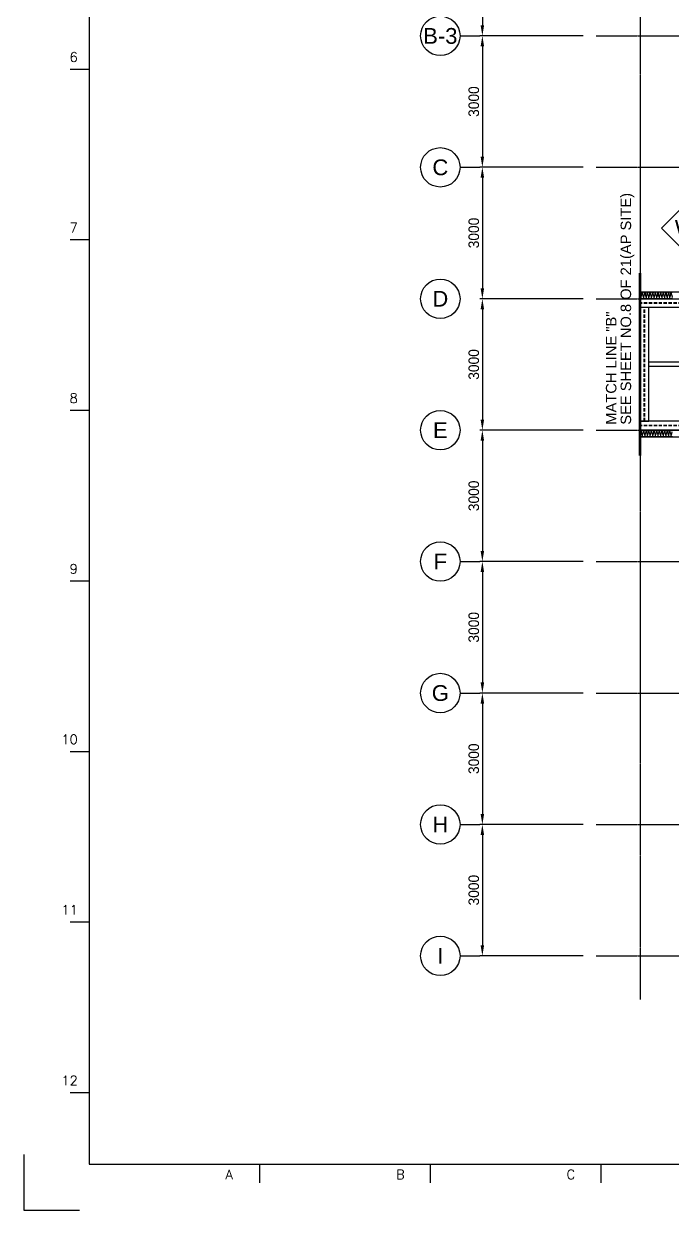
# Model space of a CAD drawing. Header units: millimetres. Extents: x 4133871 to 4440428, y -545651 to -495191.
# Drawn here: x 4133871 to 4148679, y -545651 to -518567 of the extents above; entities that cross this region are included whole.
import ezdxf
from ezdxf.enums import TextEntityAlignment as Align

# ---------------------------------------------------------------- set-up
doc = ezdxf.new("R2010")
doc.units = ezdxf.units.MM
doc.header["$LTSCALE"] = 60
for name, pattern in [('CEN', [62, 60, -1, 0, -1]), ('CENTER', [2, 1.25, -0.25, 0.25, -0.25]), ('HIDDEN', [0.375, 0.25, -0.125]), ('PHANTOM2', [31.75, 15.875, -3.175, 3.175, -3.175, 3.175, -3.175])]:
    doc.linetypes.add(name, pattern=pattern)
doc.layers.get('Defpoints').update_dxf_attribs({"color": 140})
for name, color, linetype in [('1', 7, 'Continuous'), ('1CEN', 1, 'CEN'), ('1ST FL FW1-2', 3, 'Continuous'), ('AA-XXXX-SYMB', 7, 'Continuous'), ('AA-XXXX-TEXT', 3, 'Continuous'), ('C_TEXT_01', 2, 'Continuous'), ('DIM', 1, 'Continuous'), ('DIM-SCALE', 7, 'Continuous'), ('INI', 11, 'Continuous'), ('TAN-TIT', 30, 'Continuous'), ('TEXT', 3, 'Continuous')]:
    doc.layers.add(name, color=color, linetype=linetype)
doc.styles.add('ARCHILAB_ROMANS', font='romans.shx', dxfattribs={"bigfont": 'ghs.shx'})
doc.styles.add('Arial', font='arial.ttf')
doc.styles.add('COM', font='COMPLEX', dxfattribs={"height": 5})
doc.styles.add('돋움', font='')
doc.styles.get('돋움').set_extended_font_data('Dotum')
doc.dimstyles.new('일반도면_0060', dxfattribs={"dimtxt": 240, "dimasz": 240, "dimexe": 60, "dimexo": 300, "dimgap": 75, "dimtad": 1, "dimdec": 0, "dimzin": 0, "dimdsep": 46, "dimtxsty": '돋움', "dimcen": -300, "dimclrd": 7, "dimclre": 7, "dimclrt": 2, "dimadec": 8, "dimazin": 0, "dimtfac": 1, "dimtdec": 0, "dimtix": 1, "dimtmove": 2, "dimatfit": 3, "dimfxl": 1, "dimtolj": 1, "dimtzin": 0, "dimarcsym": 0})

# ---------------------------------------------------------------- blocks, each defined once
blk = doc.blocks.new('*D139')
at = {"layer": 'Defpoints', "color": 0, "transparency": 16777216}
for p in [(4146944, -521844), (4144343, -524844), (4146944, -524844)]:
    blk.add_point(p, dxfattribs=at)
at = {"layer": 'DIM-SCALE', "color": 7, "lineweight": -2, "transparency": 16777216}
for p, q in [((4146644, -521844), (4144283, -521844)), ((4144343, -522084), (4144343, -524604)), ((4146644, -524844), (4144283, -524844))]:
    blk.add_line(p, q, dxfattribs=at)
at = {"layer": 'DIM-SCALE', "color": 7, "transparency": 16777216}
for points in [[(4144303, -522084), (4144383, -522084), (4144343, -521844)], [(4144303, -524604), (4144383, -524604), (4144343, -524844)]]:
    blk.add_solid(points, dxfattribs=at)
at = {"layer": 'DIM-SCALE', "color": 2, "transparency": 16777216, "insert": (4144148, -523344), "char_height": 240, "attachment_point": 5, "rotation": 90, "style": '돋움'}
blk.add_mtext('\\A1;3000', dxfattribs=at)
blk = doc.blocks.new('*D140')
at = {"layer": 'Defpoints', "color": 0, "transparency": 16777216}
for p in [(4146944, -524844), (4144343, -527844), (4146944, -527844)]:
    blk.add_point(p, dxfattribs=at)
at = {"layer": 'DIM-SCALE', "color": 7, "lineweight": -2, "transparency": 16777216}
for p, q in [((4146644, -524844), (4144283, -524844)), ((4144343, -525084), (4144343, -527604)), ((4146644, -527844), (4144283, -527844))]:
    blk.add_line(p, q, dxfattribs=at)
at = {"layer": 'DIM-SCALE', "color": 7, "transparency": 16777216}
for points in [[(4144303, -525084), (4144383, -525084), (4144343, -524844)], [(4144303, -527604), (4144383, -527604), (4144343, -527844)]]:
    blk.add_solid(points, dxfattribs=at)
at = {"layer": 'DIM-SCALE', "color": 2, "transparency": 16777216, "insert": (4144148, -526344), "char_height": 240, "attachment_point": 5, "rotation": 90, "style": '돋움'}
blk.add_mtext('\\A1;3000', dxfattribs=at)
blk = doc.blocks.new('*D141')
at = {"layer": 'Defpoints', "color": 0, "transparency": 16777216}
for p in [(4146944, -527844), (4144343, -530844), (4146944, -530844)]:
    blk.add_point(p, dxfattribs=at)
at = {"layer": 'DIM-SCALE', "color": 7, "lineweight": -2, "transparency": 16777216}
for p, q in [((4146644, -527844), (4144283, -527844)), ((4144343, -528084), (4144343, -530604)), ((4146644, -530844), (4144283, -530844))]:
    blk.add_line(p, q, dxfattribs=at)
at = {"layer": 'DIM-SCALE', "color": 7, "transparency": 16777216}
for points in [[(4144303, -528084), (4144383, -528084), (4144343, -527844)], [(4144303, -530604), (4144383, -530604), (4144343, -530844)]]:
    blk.add_solid(points, dxfattribs=at)
at = {"layer": 'DIM-SCALE', "color": 2, "transparency": 16777216, "insert": (4144148, -529344), "char_height": 240, "attachment_point": 5, "rotation": 90, "style": '돋움'}
blk.add_mtext('\\A1;3000', dxfattribs=at)
blk = doc.blocks.new('*D142')
at = {"layer": 'Defpoints', "color": 0, "transparency": 16777216}
for p in [(4146944, -530844), (4144343, -533844), (4146944, -533844)]:
    blk.add_point(p, dxfattribs=at)
at = {"layer": 'DIM-SCALE', "color": 7, "lineweight": -2, "transparency": 16777216}
for p, q in [((4146644, -530844), (4144283, -530844)), ((4144343, -531084), (4144343, -533604)), ((4146644, -533844), (4144283, -533844))]:
    blk.add_line(p, q, dxfattribs=at)
at = {"layer": 'DIM-SCALE', "color": 7, "transparency": 16777216}
for points in [[(4144303, -531084), (4144383, -531084), (4144343, -530844)], [(4144303, -533604), (4144383, -533604), (4144343, -533844)]]:
    blk.add_solid(points, dxfattribs=at)
at = {"layer": 'DIM-SCALE', "color": 2, "transparency": 16777216, "insert": (4144148, -532344), "char_height": 240, "attachment_point": 5, "rotation": 90, "style": '돋움'}
blk.add_mtext('\\A1;3000', dxfattribs=at)
blk = doc.blocks.new('*D143')
at = {"layer": 'Defpoints', "color": 0, "transparency": 16777216}
for p in [(4146944, -533844), (4144343, -536844), (4146944, -536844)]:
    blk.add_point(p, dxfattribs=at)
at = {"layer": 'DIM-SCALE', "color": 7, "lineweight": -2, "transparency": 16777216}
for p, q in [((4146644, -533844), (4144283, -533844)), ((4144343, -534084), (4144343, -536604)), ((4146644, -536844), (4144283, -536844))]:
    blk.add_line(p, q, dxfattribs=at)
at = {"layer": 'DIM-SCALE', "color": 7, "transparency": 16777216}
for points in [[(4144303, -534084), (4144383, -534084), (4144343, -533844)], [(4144303, -536604), (4144383, -536604), (4144343, -536844)]]:
    blk.add_solid(points, dxfattribs=at)
at = {"layer": 'DIM-SCALE', "color": 2, "transparency": 16777216, "insert": (4144148, -535344), "char_height": 240, "attachment_point": 5, "rotation": 90, "style": '돋움'}
blk.add_mtext('\\A1;3000', dxfattribs=at)
blk = doc.blocks.new('*D144')
at = {"layer": 'Defpoints', "color": 0, "transparency": 16777216}
for p in [(4146944, -536844), (4144343, -539844), (4146944, -539844)]:
    blk.add_point(p, dxfattribs=at)
at = {"layer": 'DIM-SCALE', "color": 7, "lineweight": -2, "transparency": 16777216}
for p, q in [((4146644, -536844), (4144283, -536844)), ((4144343, -537084), (4144343, -539604)), ((4146644, -539844), (4144283, -539844))]:
    blk.add_line(p, q, dxfattribs=at)
at = {"layer": 'DIM-SCALE', "color": 7, "transparency": 16777216}
for points in [[(4144303, -537084), (4144383, -537084), (4144343, -536844)], [(4144303, -539604), (4144383, -539604), (4144343, -539844)]]:
    blk.add_solid(points, dxfattribs=at)
at = {"layer": 'DIM-SCALE', "color": 2, "transparency": 16777216, "insert": (4144148, -538344), "char_height": 240, "attachment_point": 5, "rotation": 90, "style": '돋움'}
blk.add_mtext('\\A1;3000', dxfattribs=at)
blk = doc.blocks.new('*D146')
at = {"layer": 'Defpoints', "color": 0, "transparency": 16777216}
for p in [(4146944, -518844), (4144343, -521844), (4146944, -521844)]:
    blk.add_point(p, dxfattribs=at)
at = {"layer": 'DIM-SCALE', "color": 7, "lineweight": -2, "transparency": 16777216}
for p, q in [((4146644, -518844), (4144283, -518844)), ((4144343, -519084), (4144343, -521604)), ((4146644, -521844), (4144283, -521844))]:
    blk.add_line(p, q, dxfattribs=at)
at = {"layer": 'DIM-SCALE', "color": 7, "transparency": 16777216}
for points in [[(4144303, -519084), (4144383, -519084), (4144343, -518844)], [(4144303, -521604), (4144383, -521604), (4144343, -521844)]]:
    blk.add_solid(points, dxfattribs=at)
at = {"layer": 'DIM-SCALE', "color": 2, "transparency": 16777216, "insert": (4144148, -520344), "char_height": 240, "attachment_point": 5, "rotation": 90, "style": '돋움'}
blk.add_mtext('\\A1;3000', dxfattribs=at)
blk = doc.blocks.new('*D147')
at = {"layer": 'Defpoints', "color": 0, "transparency": 16777216}
for p in [(4146944, -515844), (4144343, -518844), (4146944, -518844)]:
    blk.add_point(p, dxfattribs=at)
at = {"layer": 'DIM-SCALE', "color": 7, "lineweight": -2, "transparency": 16777216}
for p, q in [((4146644, -515844), (4144283, -515844)), ((4144343, -516084), (4144343, -518604)), ((4146644, -518844), (4144283, -518844))]:
    blk.add_line(p, q, dxfattribs=at)
at = {"layer": 'DIM-SCALE', "color": 7, "transparency": 16777216}
for points in [[(4144303, -516084), (4144383, -516084), (4144343, -515844)], [(4144303, -518604), (4144383, -518604), (4144343, -518844)]]:
    blk.add_solid(points, dxfattribs=at)
at = {"layer": 'DIM-SCALE', "color": 2, "transparency": 16777216, "insert": (4144148, -517344), "char_height": 240, "attachment_point": 5, "rotation": 90, "style": '돋움'}
blk.add_mtext('\\A1;3000', dxfattribs=at)
blk = doc.blocks.new('5m')
at = {"linetype": 'HIDDEN', "ltscale": 5}
for p, q in [((370728, 4710163), (365728, 4710163)), ((370728, 4710155), (365728, 4710155)), ((365825, 4707463), (365825, 4710057)), ((365833, 4707463), (365833, 4710057)), ((370622, 4707463), (370622, 4710057)), ((370630, 4707463), (370630, 4710057)), ((370728, 4707366), (365728, 4707366)), ((370728, 4707358), (365728, 4707358))]:
    blk.add_line(p, q, dxfattribs=at)
for points in [[(370728, 4710057), (365728, 4710057), (365728, 4710260), (370728, 4710260)], [(365931, 4710057), (365728, 4710057), (365728, 4707463), (365931, 4707463)], [(370525, 4710057), (370728, 4710057), (370728, 4707463), (370525, 4707463)], [(370728, 4707463), (365728, 4707463), (365728, 4707260), (370728, 4707260)]]:
    blk.add_lwpolyline(points, close=True)
blk = doc.blocks.new('외각')
for p, q in [((-15219, -5330), (-34813, -5330)), ((-15219, -5430), (-34813, -5430))]:
    blk.add_line(p, q)
blk.add_blockref('5m', (-400744, -4714140))
blk = doc.blocks.new('A$C064809F0')
at = {"layer": 'AA-XXXX-TEXT'}
for p, q in [((475, 566), (1041, 1131)), ((1041, 1131), (1607, 566)), ((1041, 0), (475, 566)), ((1607, 566), (1041, 0))]:
    blk.add_line(p, q, dxfattribs=at)
at = {"layer": 'INI'}
blk.add_line((1041, 0), (475, 566), dxfattribs=at)
at = {"layer": 'AA-XXXX-TEXT', "style": 'ARCHILAB_ROMANS'}
blk.add_attdef('WALLTYPE', text='', height=300, dxfattribs=at).set_placement((1043, 560), align=Align.MIDDLE_CENTER)
blk = doc.blocks.new('BORDER')
at = {"layer": 'TAN-TIT'}
for p, q in [((4977, 164680), (4977, 3520)), ((4977, 86808), (3534, 86808)), ((4977, 73830), (3534, 73830)), ((4977, 60851), (3534, 60851)), ((4977, 47872), (3534, 47872)), ((4977, 34894), (3534, 34894)), ((4977, 21915), (3534, 21915)), ((4977, 8937), (3534, 8937)), ((4977, 3520), (232823, 3520)), ((17955, 3520), (17955, 2078)), ((30934, 3520), (30934, 2078)), ((43912, 3520), (43912, 2078))]:
    blk.add_line(p, q, dxfattribs=at)
at = {"layer": 'TAN-TIT', "linetype": 'Continuous'}
for p, q in [((0, 4241), (0, 0)), ((0, 0), (4241, 0))]:
    blk.add_line(p, q, dxfattribs=at)
at = {"layer": 'TAN-TIT', "style": 'COM'}
for s, p in [('6', (4111, 87385)), ('7', (4111, 74406)), ('8', (4111, 61428)), ('9', (4111, 48449)), ('10', (4111, 35471)), ('11', (4111, 22492)), ('12', (4111, 9513))]:
    blk.add_text(s, height=721, dxfattribs=at).set_placement(p, align=Align.RIGHT)
for s, p in [('A', (15359, 2366)), ('B', (28338, 2366)), ('C', (41317, 2366))]:
    blk.add_text(s, height=721, dxfattribs=at).set_placement(p)

msp = doc.modelspace()

# ---------------------------------------------------------------- linework, layer by layer
at = {"color": 6, "linetype": 'PHANTOM2', "ltscale": 0.01, "const_width": 60}
msp.add_lwpolyline([(4147944, -524259.8), (4147944, -528428.6)], dxfattribs=at)
at = {"layer": '1CEN', "color": 1, "linetype": 'CENTER', "ltscale": 0.5}
for p, q in [((4147944, -502344.3), (4147944, -540844.3)), ((4146944, -518844.3), (4183944, -518844.3)), ((4146944, -521844.3), (4183944, -521844.3)), ((4146944, -521844.3), (4183944, -521844.3)), ((4146944, -524844.3), (4183944, -524844.3)), ((4146944, -527844.3), (4183944, -527844.3)), ((4146944, -530844.3), (4183944, -530844.3)), ((4146944, -533844.3), (4183944, -533844.3)), ((4146944, -536844.3), (4183944, -536844.3)), ((4146944, -539844.3), (4183944, -539844.3))]:
    msp.add_line(p, q, dxfattribs=at)
at = {"layer": '1ST FL FW1-2', "color": 3}
for p, q in [((4152794, -524694.2), (4147944, -524694.3)), ((4147944, -524844.3), (4147944, -524694.3)), ((4147944, -524844.3), (4152944, -524844.2)), ((4152794, -527844.2), (4147944, -527844.2)), ((4147944, -527994.2), (4147944, -527844.2)), ((4147944, -527994.2), (4152794, -527994.2))]:
    msp.add_line(p, q, dxfattribs=at)
at = {"layer": '1ST FL FW1-2', "color": 253}
for p, q in [((4147980.5, -524700.2), (4147964, -524694.2)), ((4147967, -524806.7), (4147978.3, -524769.2)), ((4147967, -524823.2), (4147967, -524806.7)), ((4147977.5, -524838.2), (4147967, -524823.2)), ((4147994, -524844.2), (4147977.5, -524838.2)), ((4147978.3, -524769.2), (4147989.5, -524731.7)), ((4147989.5, -524715.2), (4147980.5, -524700.2)), ((4147989.5, -524731.7), (4147989.5, -524715.2)), ((4148010.5, -524838.2), (4147994, -524844.2)), ((4148007.5, -524700.2), (4147997, -524715.2)), ((4147997, -524715.2), (4147997, -524731.7)), ((4147997, -524731.7), (4148008.3, -524769.2)), ((4148024, -524694.2), (4148007.5, -524700.2)), ((4148008.3, -524769.2), (4148019.5, -524806.7)), ((4148019.5, -524823.2), (4148010.5, -524838.2)), ((4148019.5, -524806.7), (4148019.5, -524823.2)), ((4148040.5, -524700.2), (4148024, -524694.2)), ((4148027, -524806.7), (4148038.3, -524769.2)), ((4148027, -524823.2), (4148027, -524806.7)), ((4148037.5, -524838.2), (4148027, -524823.2)), ((4148054, -524844.2), (4148037.5, -524838.2)), ((4148038.3, -524769.2), (4148049.5, -524731.7)), ((4148049.5, -524715.2), (4148040.5, -524700.2)), ((4148049.5, -524731.7), (4148049.5, -524715.2)), ((4148070.5, -524838.2), (4148054, -524844.2)), ((4148067.5, -524700.2), (4148057, -524715.2)), ((4148057, -524715.2), (4148057, -524731.7)), ((4148057, -524731.7), (4148068.3, -524769.2)), ((4148084, -524694.2), (4148067.5, -524700.2)), ((4148068.3, -524769.2), (4148079.5, -524806.7)), ((4148079.5, -524823.2), (4148070.5, -524838.2)), ((4148079.5, -524806.7), (4148079.5, -524823.2)), ((4147977.5, -527850.2), (4147967, -527865.2)), ((4147967, -527865.2), (4147967, -527881.7)), ((4147994, -527844.2), (4147977.5, -527850.2)), ((4148010.5, -527850.2), (4147994, -527844.2)), ((4148019.5, -527865.2), (4148010.5, -527850.2)), ((4148019.5, -527881.7), (4148019.5, -527865.2)), ((4148037.5, -527850.2), (4148027, -527865.2)), ((4148027, -527865.2), (4148027, -527881.7)), ((4148054, -527844.2), (4148037.5, -527850.2)), ((4148070.5, -527850.2), (4148054, -527844.2)), ((4148079.5, -527865.2), (4148070.5, -527850.2)), ((4148079.5, -527881.7), (4148079.5, -527865.2)), ((4147980.5, -527988.2), (4147964, -527994.2)), ((4147967, -527881.7), (4147978.3, -527919.2)), ((4147978.3, -527919.2), (4147989.5, -527956.7)), ((4147989.5, -527973.2), (4147980.5, -527988.2)), ((4147989.5, -527956.7), (4147989.5, -527973.2)), ((4147997, -527956.7), (4148008.3, -527919.2)), ((4147997, -527973.2), (4147997, -527956.7)), ((4148007.5, -527988.2), (4147997, -527973.2)), ((4148024, -527994.2), (4148007.5, -527988.2)), ((4148008.3, -527919.2), (4148019.5, -527881.7)), ((4148040.5, -527988.2), (4148024, -527994.2)), ((4148027, -527881.7), (4148038.3, -527919.2)), ((4148038.3, -527919.2), (4148049.5, -527956.7)), ((4148049.5, -527973.2), (4148040.5, -527988.2)), ((4148049.5, -527956.7), (4148049.5, -527973.2)), ((4148057, -527956.7), (4148068.3, -527919.2)), ((4148057, -527973.2), (4148057, -527956.7)), ((4148067.5, -527988.2), (4148057, -527973.2)), ((4148084, -527994.2), (4148067.5, -527988.2)), ((4148068.3, -527919.2), (4148079.5, -527881.7))]:
    msp.add_line(p, q, dxfattribs=at)
for points in [[(4148624, -524694.2), (4148607.5, -524700.2), (4148597, -524715.2), (4148597, -524731.7), (4148608.3, -524769.2), (4148619.5, -524806.7), (4148619.5, -524823.2), (4148610.5, -524838.2), (4148594, -524844.2), (4148577.5, -524838.2), (4148567, -524823.2), (4148567, -524806.7), (4148578.3, -524769.2), (4148589.5, -524731.7), (4148589.5, -524715.2), (4148580.5, -524700.2), (4148564, -524694.2), (4148547.5, -524700.2), (4148537, -524715.2), (4148537, -524731.7), (4148548.3, -524769.2), (4148559.5, -524806.7), (4148559.5, -524823.2), (4148550.5, -524838.2), (4148534, -524844.2), (4148517.5, -524838.2), (4148507, -524823.2), (4148507, -524806.7), (4148518.3, -524769.2), (4148529.5, -524731.7), (4148529.5, -524715.2), (4148520.5, -524700.2), (4148504, -524694.2), (4148487.5, -524700.2), (4148477, -524715.2), (4148477, -524731.7), (4148488.3, -524769.2), (4148499.5, -524806.7), (4148499.5, -524823.2), (4148490.5, -524838.2), (4148474, -524844.2), (4148457.5, -524838.2), (4148447, -524823.2), (4148447, -524806.7), (4148458.3, -524769.2), (4148469.5, -524731.7), (4148469.5, -524715.2), (4148460.5, -524700.2), (4148444, -524694.2), (4148427.5, -524700.2), (4148417, -524715.2), (4148417, -524731.7), (4148428.3, -524769.2), (4148439.5, -524806.7), (4148439.5, -524823.2), (4148430.5, -524838.2), (4148414, -524844.2), (4148397.5, -524838.2), (4148387, -524823.2), (4148387, -524806.7), (4148398.3, -524769.2), (4148409.5, -524731.7), (4148409.5, -524715.2), (4148400.5, -524700.2), (4148384, -524694.2), (4148367.5, -524700.2), (4148357, -524715.2), (4148357, -524731.7), (4148368.3, -524769.2), (4148379.5, -524806.7), (4148379.5, -524823.2), (4148370.5, -524838.2), (4148354, -524844.2), (4148337.5, -524838.2), (4148327, -524823.2), (4148327, -524806.7), (4148338.3, -524769.2), (4148349.5, -524731.7), (4148349.5, -524715.2), (4148340.5, -524700.2), (4148324, -524694.2), (4148307.5, -524700.2), (4148297, -524715.2), (4148297, -524731.7), (4148308.3, -524769.2), (4148319.5, -524806.7), (4148319.5, -524823.2), (4148310.5, -524838.2), (4148294, -524844.2), (4148277.5, -524838.2), (4148267, -524823.2), (4148267, -524806.7), (4148278.3, -524769.2), (4148289.5, -524731.7), (4148289.5, -524715.2), (4148280.5, -524700.2), (4148264, -524694.2), (4148247.5, -524700.2), (4148237, -524715.2), (4148237, -524731.7), (4148248.3, -524769.2), (4148259.5, -524806.7), (4148259.5, -524823.2), (4148250.5, -524838.2), (4148234, -524844.2), (4148217.5, -524838.2), (4148207, -524823.2), (4148207, -524806.7), (4148218.3, -524769.2), (4148229.5, -524731.7), (4148229.5, -524715.2), (4148220.5, -524700.2), (4148204, -524694.2), (4148187.5, -524700.2), (4148177, -524715.2), (4148177, -524731.7), (4148188.3, -524769.2), (4148199.5, -524806.7), (4148199.5, -524823.2), (4148190.5, -524838.2), (4148174, -524844.2), (4148157.5, -524838.2), (4148147, -524823.2), (4148147, -524806.7), (4148158.3, -524769.2), (4148169.5, -524731.7), (4148169.5, -524715.2), (4148160.5, -524700.2), (4148144, -524694.2), (4148127.5, -524700.2), (4148117, -524715.2), (4148117, -524731.7), (4148128.3, -524769.2), (4148139.5, -524806.7), (4148139.5, -524823.2), (4148130.5, -524838.2), (4148114, -524844.2), (4148097.5, -524838.2), (4148087, -524823.2), (4148087, -524806.7), (4148098.3, -524769.2), (4148109.5, -524731.7), (4148109.5, -524715.2), (4148100.5, -524700.2), (4148084, -524694.2)], [(4148679.5, -524823.2), (4148670.5, -524838.2), (4148654, -524844.2), (4148637.5, -524838.2), (4148627, -524823.2), (4148627, -524806.7), (4148638.3, -524769.2), (4148649.5, -524731.7), (4148649.5, -524715.2), (4148640.5, -524700.2), (4148624, -524694.2)], [(4148684, -524694.2), (4148667.5, -524700.2), (4148657, -524715.2), (4148657, -524731.7), (4148668.3, -524769.2), (4148679.5, -524806.7)], [(4148624, -527994.2), (4148607.5, -527988.2), (4148597, -527973.2), (4148597, -527956.7), (4148608.3, -527919.2), (4148619.5, -527881.7), (4148619.5, -527865.2), (4148610.5, -527850.2), (4148594, -527844.2), (4148577.5, -527850.2), (4148567, -527865.2), (4148567, -527881.7), (4148578.3, -527919.2), (4148589.5, -527956.7), (4148589.5, -527973.2), (4148580.5, -527988.2), (4148564, -527994.2), (4148547.5, -527988.2), (4148537, -527973.2), (4148537, -527956.7), (4148548.3, -527919.2), (4148559.5, -527881.7), (4148559.5, -527865.2), (4148550.5, -527850.2), (4148534, -527844.2), (4148517.5, -527850.2), (4148507, -527865.2), (4148507, -527881.7), (4148518.3, -527919.2), (4148529.5, -527956.7), (4148529.5, -527973.2), (4148520.5, -527988.2), (4148504, -527994.2), (4148487.5, -527988.2), (4148477, -527973.2), (4148477, -527956.7), (4148488.3, -527919.2), (4148499.5, -527881.7), (4148499.5, -527865.2), (4148490.5, -527850.2), (4148474, -527844.2), (4148457.5, -527850.2), (4148447, -527865.2), (4148447, -527881.7), (4148458.3, -527919.2), (4148469.5, -527956.7), (4148469.5, -527973.2), (4148460.5, -527988.2), (4148444, -527994.2), (4148427.5, -527988.2), (4148417, -527973.2), (4148417, -527956.7), (4148428.3, -527919.2), (4148439.5, -527881.7), (4148439.5, -527865.2), (4148430.5, -527850.2), (4148414, -527844.2), (4148397.5, -527850.2), (4148387, -527865.2), (4148387, -527881.7), (4148398.3, -527919.2), (4148409.5, -527956.7), (4148409.5, -527973.2), (4148400.5, -527988.2), (4148384, -527994.2), (4148367.5, -527988.2), (4148357, -527973.2), (4148357, -527956.7), (4148368.3, -527919.2), (4148379.5, -527881.7), (4148379.5, -527865.2), (4148370.5, -527850.2), (4148354, -527844.2), (4148337.5, -527850.2), (4148327, -527865.2), (4148327, -527881.7), (4148338.3, -527919.2), (4148349.5, -527956.7), (4148349.5, -527973.2), (4148340.5, -527988.2), (4148324, -527994.2), (4148307.5, -527988.2), (4148297, -527973.2), (4148297, -527956.7), (4148308.3, -527919.2), (4148319.5, -527881.7), (4148319.5, -527865.2), (4148310.5, -527850.2), (4148294, -527844.2), (4148277.5, -527850.2), (4148267, -527865.2), (4148267, -527881.7), (4148278.3, -527919.2), (4148289.5, -527956.7), (4148289.5, -527973.2), (4148280.5, -527988.2), (4148264, -527994.2), (4148247.5, -527988.2), (4148237, -527973.2), (4148237, -527956.7), (4148248.3, -527919.2), (4148259.5, -527881.7), (4148259.5, -527865.2), (4148250.5, -527850.2), (4148234, -527844.2), (4148217.5, -527850.2), (4148207, -527865.2), (4148207, -527881.7), (4148218.3, -527919.2), (4148229.5, -527956.7), (4148229.5, -527973.2), (4148220.5, -527988.2), (4148204, -527994.2), (4148187.5, -527988.2), (4148177, -527973.2), (4148177, -527956.7), (4148188.3, -527919.2), (4148199.5, -527881.7), (4148199.5, -527865.2), (4148190.5, -527850.2), (4148174, -527844.2), (4148157.5, -527850.2), (4148147, -527865.2), (4148147, -527881.7), (4148158.3, -527919.2), (4148169.5, -527956.7), (4148169.5, -527973.2), (4148160.5, -527988.2), (4148144, -527994.2), (4148127.5, -527988.2), (4148117, -527973.2), (4148117, -527956.7), (4148128.3, -527919.2), (4148139.5, -527881.7), (4148139.5, -527865.2), (4148130.5, -527850.2), (4148114, -527844.2), (4148097.5, -527850.2), (4148087, -527865.2), (4148087, -527881.7), (4148098.3, -527919.2), (4148109.5, -527956.7), (4148109.5, -527973.2), (4148100.5, -527988.2), (4148084, -527994.2)], [(4148679.5, -527865.2), (4148670.5, -527850.2), (4148654, -527844.2), (4148637.5, -527850.2), (4148627, -527865.2), (4148627, -527881.7), (4148638.3, -527919.2), (4148649.5, -527956.7), (4148649.5, -527973.2), (4148640.5, -527988.2), (4148624, -527994.2)], [(4148684, -527994.2), (4148667.5, -527988.2), (4148657, -527973.2), (4148657, -527956.7), (4148668.3, -527919.2), (4148679.5, -527881.7)]]:
    msp.add_lwpolyline(points, dxfattribs=at)
at = {"layer": 'DIM'}
for p, q in [((4143833.1, -518844.3), (4144283.1, -518844.3)), ((4143833.1, -521844.3), (4144283.1, -521844.3)), ((4143833.1, -530844.3), (4144283.1, -530844.3)), ((4143833.1, -533844.3), (4144283.1, -533844.3)), ((4143833.1, -536844.3), (4144283.1, -536844.3)), ((4143833.1, -539844.3), (4144283.1, -539844.3))]:
    msp.add_line(p, q, dxfattribs=at)
for centre in [(4143383.1, -518844.3), (4143383.1, -521844.3), (4143383.1, -524844.3), (4143383.1, -527844.3), (4143383.1, -530844.3), (4143383.1, -533844.3), (4143383.1, -536844.3), (4143383.1, -539844.3)]:
    msp.add_circle(centre, 450, dxfattribs=at)

# ---------------------------------------------------------------- block references
at = {"color": 3}
msp.add_blockref('외각', (4182960, -520964.2), dxfattribs=at)
at = {"layer": '1', "xscale": 0.3, "yscale": 0.3, "zscale": 0.3}
msp.add_blockref('BORDER', (4133871.1, -545651.2), dxfattribs=at)
at = {"layer": 'AA-XXXX-SYMB'}
ref = msp.add_blockref('A$C064809F0', (4147863.3, -522552.4), dxfattribs=dict(at, xscale=-1.2, yscale=1.2, zscale=1.2, rotation=180))
ref.add_attrib('WALLTYPE', 'W1', dxfattribs={"layer": 'AA-XXXX-TEXT', "height": 360, "style": 'Arial'}).set_placement((4149114.7, -523225.9), align=Align.MIDDLE_CENTER)

# ---------------------------------------------------------------- texts
at = {"layer": 'C_TEXT_01', "color": 6, "style": 'Arial'}
for s, p in [('SEE SHEET NO.8 OF 21(AP SITE)', (4147739.6, -527719.5)), ('MATCH LINE "B"', (4147403.5, -527719.5))]:
    msp.add_text(s, height=240, rotation=90, dxfattribs=at).set_placement(p)
at = {"layer": 'TEXT', "color": 3, "linetype": 'Continuous', "style": 'Arial'}
for s, p in [('B-3', (4143383.1, -518844.3)), ('C', (4143383.1, -521844.3)), ('D', (4143383.1, -524844.3)), ('E', (4143383.1, -527844.3)), ('F', (4143383.1, -530844.3)), ('G', (4143383.1, -533844.3)), ('H', (4143383.1, -536844.3)), ('I', (4143383.1, -539844.3))]:
    msp.add_text(s, height=360, dxfattribs=at).set_placement(p, align=Align.MIDDLE)

# ---------------------------------------------------------------- dimensions: what is measured, and where the dimension line sits
at = {"layer": 'DIM-SCALE'}
for base, p1, p2, picture, middle in [((4144343.1, -518844.3), (4146944, -515844.3), (4146944, -518844.3), '*D147', (4144148, -517344.3)), ((4144343.1, -521844.3), (4146944, -518844.3), (4146944, -521844.3), '*D146', (4144148, -520344.3)), ((4144343.1, -524844.3), (4146944, -521844.3), (4146944, -524844.3), '*D139', (4144148, -523344.3)), ((4144343.1, -527844.3), (4146944, -524844.3), (4146944, -527844.3), '*D140', (4144148, -526344.3)), ((4144343.1, -530844.3), (4146944, -527844.3), (4146944, -530844.3), '*D141', (4144148, -529344.3)), ((4144343.1, -533844.3), (4146944, -530844.3), (4146944, -533844.3), '*D142', (4144148, -532344.3)), ((4144343.1, -536844.3), (4146944, -533844.3), (4146944, -536844.3), '*D143', (4144148, -535344.3)), ((4144343.1, -539844.3), (4146944, -536844.3), (4146944, -539844.3), '*D144', (4144148, -538344.3))]:
    dim = msp.add_linear_dim(base=base, p1=p1, p2=p2, angle=90, dimstyle='일반도면_0060', dxfattribs=at)
    dim.commit()
    dim.dimension.update_dxf_attribs({"geometry": picture, "text_midpoint": middle})

doc.saveas('drawing.dxf')
